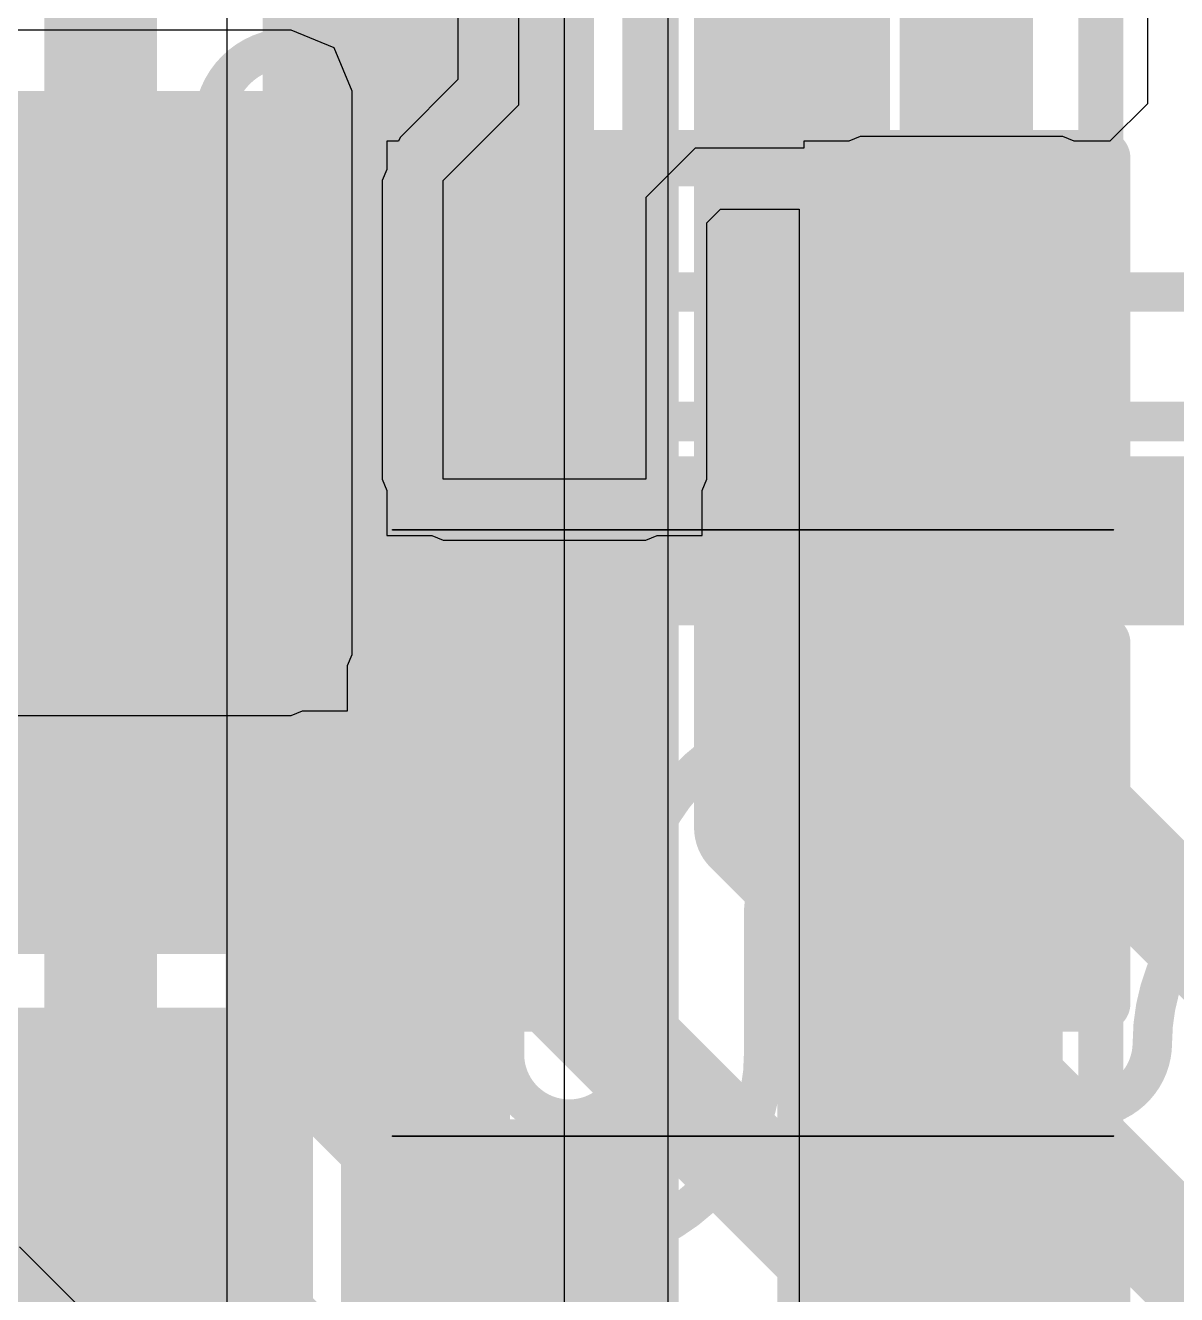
# Model space of a CAD drawing. Header units: inches. Extents: x -6 to 284, y -12 to 154.
# Drawn here: x 36.464 to 39.06, y 8.132 to 10.993 of the extents above; entities that cross this region are included whole.
import ezdxf

# ---------------------------------------------------------------- set-up
doc = ezdxf.new("R2010")
doc.units = ezdxf.units.IN
for name, color, linetype in [('Bottom Layer', 5, 'Continuous'), ('Bottom Overlay', 54, 'Continuous'), ('Bottom Paste', 16, 'Continuous'), ('Bottom Solder', 6, 'Continuous'), ('PWR-1', 156, 'Continuous'), ('PWR-2', 130, 'Continuous'), ('Signal L1', 76, 'Continuous'), ('Signal L2', 6, 'Continuous'), ('Top Layer', 1, 'Continuous'), ('Top Overlay', 2, 'Continuous'), ('Top Paste', 8, 'Continuous'), ('Top Solder', 216, 'Continuous')]:
    doc.layers.add(name, color=color, linetype=linetype)

# ---------------------------------------------------------------- blocks, each defined once
blk = doc.blocks.new('R___0402_B_227')
at = {"layer": 'Bottom Layer'}
for points in [[(-0.2413, 0.3175), (-0.2413, -0.3175), (-0.6985, -0.3175), (-0.6985, 0.3175)], [(0.6985, 0.3175), (0.6985, -0.3175), (0.2413, -0.3175), (0.2413, 0.3175)]]:
    blk.add_hatch(color=5, dxfattribs=at).paths.add_polyline_path(points)
at = {"layer": 'Bottom Paste'}
for points in [[(-0.2413, 0.3175), (-0.2413, -0.3175), (-0.6985, -0.3175), (-0.6985, 0.3175)], [(0.6985, 0.3175), (0.6985, -0.3175), (0.2413, -0.3175), (0.2413, 0.3175)]]:
    blk.add_hatch(color=16, dxfattribs=at).paths.add_polyline_path(points)
at = {"layer": 'Bottom Solder'}
for points in [[(-0.1863, 0.3725), (-0.1863, -0.3725), (-0.7535, -0.3725), (-0.7535, 0.3725)], [(0.7535, 0.3725), (0.7535, -0.3725), (0.1863, -0.3725), (0.1863, 0.3725)]]:
    blk.add_hatch(color=6, dxfattribs=at).paths.add_polyline_path(points)
at = {"layer": 'Bottom Overlay'}
for points in [[(-0.7874, -0.4064, 0.127, 0.127, 0), (-0.7874, 0.4064, 0.127, 0.127, 0)], [(-0.7874, 0.4064, 0.127, 0.127, 0), (0.7874, 0.4064, 0.127, 0.127, 0)], [(0.7874, -0.4064, 0.127, 0.127, 0), (0.7874, 0.4064, 0.127, 0.127, 0)], [(-0.8128, 0.4318, 0.00323, 0.00323, 0), (0.8128, 0.4318, 0.00323, 0.00323, 0)], [(-0.7874, -0.4064, 0.127, 0.127, 0), (0.7874, -0.4064, 0.127, 0.127, 0)]]:
    blk.add_lwpolyline(points, format="xyseb", dxfattribs=at)
for points in [[(-0.8191, 0.4064, 0.0635, 0.0635, 1), (-0.7556, 0.4064, 0.0635, 0.0635, 1)], [(-0.8191, 0.4064, 0.0635, 0.0635, 1), (-0.7556, 0.4064, 0.0635, 0.0635, 1)], [(0.7556, 0.4064, 0.0635, 0.0635, 1), (0.8191, 0.4064, 0.0635, 0.0635, 1)], [(0.7556, 0.4064, 0.0635, 0.0635, 1), (0.8191, 0.4064, 0.0635, 0.0635, 1)], [(-0.8136, 0.4318, 0.00161, 0.00161, 1), (-0.812, 0.4318, 0.00161, 0.00161, 1)], [(0.812, 0.4318, 0.00161, 0.00161, 1), (0.8136, 0.4318, 0.00161, 0.00161, 1)], [(-0.8191, -0.4064, 0.0635, 0.0635, 1), (-0.7556, -0.4064, 0.0635, 0.0635, 1)], [(-0.8191, -0.4064, 0.0635, 0.0635, 1), (-0.7556, -0.4064, 0.0635, 0.0635, 1)], [(0.7556, -0.4064, 0.0635, 0.0635, 1), (0.8191, -0.4064, 0.0635, 0.0635, 1)], [(0.7556, -0.4064, 0.0635, 0.0635, 1), (0.8191, -0.4064, 0.0635, 0.0635, 1)]]:
    blk.add_lwpolyline(points, format="xyseb", close=True, dxfattribs=at)
blk = doc.blocks.new('R___0402_B_230')
at = {"layer": 'Bottom Layer'}
for points in [[(-0.2413, 0.3175), (-0.2413, -0.3175), (-0.6985, -0.3175), (-0.6985, 0.3175)], [(0.6985, 0.3175), (0.6985, -0.3175), (0.2413, -0.3175), (0.2413, 0.3175)]]:
    blk.add_hatch(color=5, dxfattribs=at).paths.add_polyline_path(points)
at = {"layer": 'Bottom Paste'}
for points in [[(-0.2413, 0.3175), (-0.2413, -0.3175), (-0.6985, -0.3175), (-0.6985, 0.3175)], [(0.6985, 0.3175), (0.6985, -0.3175), (0.2413, -0.3175), (0.2413, 0.3175)]]:
    blk.add_hatch(color=16, dxfattribs=at).paths.add_polyline_path(points)
at = {"layer": 'Bottom Solder'}
for points in [[(-0.1863, 0.3725), (-0.1863, -0.3725), (-0.7535, -0.3725), (-0.7535, 0.3725)], [(0.7535, 0.3725), (0.7535, -0.3725), (0.1863, -0.3725), (0.1863, 0.3725)]]:
    blk.add_hatch(color=6, dxfattribs=at).paths.add_polyline_path(points)
at = {"layer": 'Bottom Overlay'}
for points in [[(-0.7874, 0.4064, 0.127, 0.127, 0), (-0.7874, -0.4064, 0.127, 0.127, 0)], [(0.7874, 0.4064, 0.127, 0.127, 0), (-0.7874, 0.4064, 0.127, 0.127, 0)], [(0.7874, 0.4064, 0.127, 0.127, 0), (0.7874, -0.4064, 0.127, 0.127, 0)], [(0.8128, 0.4318, 0.00323, 0.00323, 0), (-0.8128, 0.4318, 0.00323, 0.00323, 0)], [(0.7874, -0.4064, 0.127, 0.127, 0), (-0.7874, -0.4064, 0.127, 0.127, 0)]]:
    blk.add_lwpolyline(points, format="xyseb", dxfattribs=at)
for points in [[(-0.8191, 0.4064, 0.0635, 0.0635, 1), (-0.7556, 0.4064, 0.0635, 0.0635, 1)], [(-0.8191, 0.4064, 0.0635, 0.0635, 1), (-0.7556, 0.4064, 0.0635, 0.0635, 1)], [(0.7556, 0.4064, 0.0635, 0.0635, 1), (0.8191, 0.4064, 0.0635, 0.0635, 1)], [(0.7556, 0.4064, 0.0635, 0.0635, 1), (0.8191, 0.4064, 0.0635, 0.0635, 1)], [(-0.8136, 0.4318, 0.00161, 0.00161, 1), (-0.812, 0.4318, 0.00161, 0.00161, 1)], [(0.812, 0.4318, 0.00161, 0.00161, 1), (0.8136, 0.4318, 0.00161, 0.00161, 1)], [(-0.8191, -0.4064, 0.0635, 0.0635, 1), (-0.7556, -0.4064, 0.0635, 0.0635, 1)], [(-0.8191, -0.4064, 0.0635, 0.0635, 1), (-0.7556, -0.4064, 0.0635, 0.0635, 1)], [(0.7556, -0.4064, 0.0635, 0.0635, 1), (0.8191, -0.4064, 0.0635, 0.0635, 1)], [(0.7556, -0.4064, 0.0635, 0.0635, 1), (0.8191, -0.4064, 0.0635, 0.0635, 1)]]:
    blk.add_lwpolyline(points, format="xyseb", close=True, dxfattribs=at)
blk = doc.blocks.new('I________1008_240')
at = {"layer": 'Top Layer'}
for points in [[(-1.25, 1), (-0.4, 1), (-0.4, -1), (-1.25, -1)], [(0.4, 1), (1.25, 1), (1.25, -1), (0.4, -1)]]:
    blk.add_hatch(color=1, dxfattribs=at).paths.add_polyline_path(points)
at = {"layer": 'Top Paste'}
for points in [[(-1.25, 1), (-0.4, 1), (-0.4, -1), (-1.25, -1)], [(0.4, 1), (1.25, 1), (1.25, -1), (0.4, -1)]]:
    blk.add_hatch(color=8, dxfattribs=at).paths.add_polyline_path(points)
at = {"layer": 'Top Solder'}
for points in [[(-1.3516, 1.1016), (-0.2984, 1.1016), (-0.2984, -1.1016), (-1.3516, -1.1016)], [(0.2984, 1.1016), (1.3516, 1.1016), (1.3516, -1.1016), (0.2984, -1.1016)]]:
    blk.add_hatch(color=216, dxfattribs=at).paths.add_polyline_path(points)
at = {"layer": 'Top Overlay'}
for points in [[(0.2286, 1.0668, 0.127, 0.127, 0), (-0.2286, 1.0668, 0.127, 0.127, 0)], [(0.2286, -1.0668, 0.127, 0.127, 0), (-0.2286, -1.0668, 0.127, 0.127, 0)]]:
    blk.add_lwpolyline(points, format="xyseb", dxfattribs=at)
for points in [[(-0.2604, 1.0668, 0.0635, 0.0635, 1), (-0.1968, 1.0668, 0.0635, 0.0635, 1)], [(0.1968, 1.0668, 0.0635, 0.0635, 1), (0.2604, 1.0668, 0.0635, 0.0635, 1)], [(-0.2604, -1.0668, 0.0635, 0.0635, 1), (-0.1968, -1.0668, 0.0635, 0.0635, 1)], [(0.1968, -1.0668, 0.0635, 0.0635, 1), (0.2604, -1.0668, 0.0635, 0.0635, 1)]]:
    blk.add_lwpolyline(points, format="xyseb", close=True, dxfattribs=at)
blk = doc.blocks.new('C___0603_B_430')
at = {"layer": 'Bottom Layer'}
for points in [[(-1.143, -0.4445), (-1.143, 0.4445), (-0.381, 0.4445), (-0.381, -0.4445)], [(0.381, -0.4445), (0.381, 0.4445), (1.143, 0.4445), (1.143, -0.4445)]]:
    blk.add_hatch(color=5, dxfattribs=at).paths.add_polyline_path(points)
at = {"layer": 'Bottom Paste'}
for points in [[(-1.143, -0.4445), (-1.143, 0.4445), (-0.381, 0.4445), (-0.381, -0.4445)], [(0.381, -0.4445), (0.381, 0.4445), (1.143, 0.4445), (1.143, -0.4445)]]:
    blk.add_hatch(color=16, dxfattribs=at).paths.add_polyline_path(points)
at = {"layer": 'Bottom Solder'}
for points in [[(-1.203, -0.5045), (-1.203, 0.5045), (-0.321, 0.5045), (-0.321, -0.5045)], [(0.321, -0.5045), (0.321, 0.5045), (1.203, 0.5045), (1.203, -0.5045)]]:
    blk.add_hatch(color=6, dxfattribs=at).paths.add_polyline_path(points)
at = {"layer": 'Bottom Overlay'}
for points in [[(-1.2446, 0.5334, 0.127, 0.127, 0), (-1.2446, -0.5334, 0.127, 0.127, 0)], [(-0.4572, 0.5334, 0.127, 0.127, 0), (-1.2446, 0.5334, 0.127, 0.127, 0)], [(1.2446, 0.5334, 0.127, 0.127, 0), (0.4572, 0.5334, 0.127, 0.127, 0)], [(1.2446, 0.5334, 0.127, 0.127, 0), (1.2446, -0.5334, 0.127, 0.127, 0)], [(-0.4572, -0.5334, 0.127, 0.127, 0), (-1.2446, -0.5334, 0.127, 0.127, 0)], [(1.2446, -0.5334, 0.127, 0.127, 0), (0.4572, -0.5334, 0.127, 0.127, 0)]]:
    blk.add_lwpolyline(points, format="xyseb", dxfattribs=at)
for points in [[(-1.2764, 0.5334, 0.0635, 0.0635, 1), (-1.2128, 0.5334, 0.0635, 0.0635, 1)], [(-1.2764, 0.5334, 0.0635, 0.0635, 1), (-1.2128, 0.5334, 0.0635, 0.0635, 1)], [(-0.4889, 0.5334, 0.0635, 0.0635, 1), (-0.4254, 0.5334, 0.0635, 0.0635, 1)], [(0.4254, 0.5334, 0.0635, 0.0635, 1), (0.4889, 0.5334, 0.0635, 0.0635, 1)], [(1.2128, 0.5334, 0.0635, 0.0635, 1), (1.2764, 0.5334, 0.0635, 0.0635, 1)], [(1.2128, 0.5334, 0.0635, 0.0635, 1), (1.2764, 0.5334, 0.0635, 0.0635, 1)], [(-1.2764, -0.5334, 0.0635, 0.0635, 1), (-1.2128, -0.5334, 0.0635, 0.0635, 1)], [(-1.2764, -0.5334, 0.0635, 0.0635, 1), (-1.2128, -0.5334, 0.0635, 0.0635, 1)], [(-0.4889, -0.5334, 0.0635, 0.0635, 1), (-0.4254, -0.5334, 0.0635, 0.0635, 1)], [(0.4254, -0.5334, 0.0635, 0.0635, 1), (0.4889, -0.5334, 0.0635, 0.0635, 1)], [(1.2128, -0.5334, 0.0635, 0.0635, 1), (1.2764, -0.5334, 0.0635, 0.0635, 1)], [(1.2128, -0.5334, 0.0635, 0.0635, 1), (1.2764, -0.5334, 0.0635, 0.0635, 1)]]:
    blk.add_lwpolyline(points, format="xyseb", close=True, dxfattribs=at)
blk = doc.blocks.new('C___0402_B_461')
at = {"layer": 'Bottom Layer'}
for points in [[(-0.2413, 0.3175), (-0.2413, -0.3175), (-0.6985, -0.3175), (-0.6985, 0.3175)], [(0.6985, 0.3175), (0.6985, -0.3175), (0.2413, -0.3175), (0.2413, 0.3175)]]:
    blk.add_hatch(color=5, dxfattribs=at).paths.add_polyline_path(points)
at = {"layer": 'Bottom Paste'}
for points in [[(-0.2413, 0.3175), (-0.2413, -0.3175), (-0.6985, -0.3175), (-0.6985, 0.3175)], [(0.6985, 0.3175), (0.6985, -0.3175), (0.2413, -0.3175), (0.2413, 0.3175)]]:
    blk.add_hatch(color=16, dxfattribs=at).paths.add_polyline_path(points)
at = {"layer": 'Bottom Solder'}
for points in [[(-0.1813, 0.3775), (-0.1813, -0.3775), (-0.7585, -0.3775), (-0.7585, 0.3775)], [(0.7585, 0.3775), (0.7585, -0.3775), (0.1813, -0.3775), (0.1813, 0.3775)]]:
    blk.add_hatch(color=6, dxfattribs=at).paths.add_polyline_path(points)
at = {"layer": 'Bottom Overlay'}
for points in [[(-0.7874, 0.4064, 0.127, 0.127, 0), (-0.2794, 0.4064, 0.127, 0.127, 0)], [(-0.7874, -0.4064, 0.127, 0.127, 0), (-0.7874, 0.4064, 0.127, 0.127, 0)], [(0.2794, 0.4064, 0.127, 0.127, 0), (0.7874, 0.4064, 0.127, 0.127, 0)], [(0.7874, -0.4064, 0.127, 0.127, 0), (0.7874, 0.4064, 0.127, 0.127, 0)], [(-0.7874, -0.4064, 0.127, 0.127, 0), (-0.2794, -0.4064, 0.127, 0.127, 0)], [(0.2794, -0.4064, 0.127, 0.127, 0), (0.7874, -0.4064, 0.127, 0.127, 0)]]:
    blk.add_lwpolyline(points, format="xyseb", dxfattribs=at)
for points in [[(-0.8191, 0.4064, 0.0635, 0.0635, 1), (-0.7556, 0.4064, 0.0635, 0.0635, 1)], [(-0.8191, 0.4064, 0.0635, 0.0635, 1), (-0.7556, 0.4064, 0.0635, 0.0635, 1)], [(-0.3111, 0.4064, 0.0635, 0.0635, 1), (-0.2477, 0.4064, 0.0635, 0.0635, 1)], [(0.2477, 0.4064, 0.0635, 0.0635, 1), (0.3111, 0.4064, 0.0635, 0.0635, 1)], [(0.7556, 0.4064, 0.0635, 0.0635, 1), (0.8191, 0.4064, 0.0635, 0.0635, 1)], [(0.7556, 0.4064, 0.0635, 0.0635, 1), (0.8191, 0.4064, 0.0635, 0.0635, 1)], [(-0.8191, -0.4064, 0.0635, 0.0635, 1), (-0.7556, -0.4064, 0.0635, 0.0635, 1)], [(-0.8191, -0.4064, 0.0635, 0.0635, 1), (-0.7556, -0.4064, 0.0635, 0.0635, 1)], [(-0.3111, -0.4064, 0.0635, 0.0635, 1), (-0.2477, -0.4064, 0.0635, 0.0635, 1)], [(0.2477, -0.4064, 0.0635, 0.0635, 1), (0.3111, -0.4064, 0.0635, 0.0635, 1)], [(0.7556, -0.4064, 0.0635, 0.0635, 1), (0.8191, -0.4064, 0.0635, 0.0635, 1)], [(0.7556, -0.4064, 0.0635, 0.0635, 1), (0.8191, -0.4064, 0.0635, 0.0635, 1)]]:
    blk.add_lwpolyline(points, format="xyseb", close=True, dxfattribs=at)
blk = doc.blocks.new('C___0603_B_467')
at = {"layer": 'Bottom Layer'}
for points in [[(-1.143, -0.4445), (-1.143, 0.4445), (-0.381, 0.4445), (-0.381, -0.4445)], [(0.381, -0.4445), (0.381, 0.4445), (1.143, 0.4445), (1.143, -0.4445)]]:
    blk.add_hatch(color=5, dxfattribs=at).paths.add_polyline_path(points)
at = {"layer": 'Bottom Paste'}
for points in [[(-1.143, -0.4445), (-1.143, 0.4445), (-0.381, 0.4445), (-0.381, -0.4445)], [(0.381, -0.4445), (0.381, 0.4445), (1.143, 0.4445), (1.143, -0.4445)]]:
    blk.add_hatch(color=16, dxfattribs=at).paths.add_polyline_path(points)
at = {"layer": 'Bottom Solder'}
for points in [[(-1.203, -0.5045), (-1.203, 0.5045), (-0.321, 0.5045), (-0.321, -0.5045)], [(0.321, -0.5045), (0.321, 0.5045), (1.203, 0.5045), (1.203, -0.5045)]]:
    blk.add_hatch(color=6, dxfattribs=at).paths.add_polyline_path(points)
at = {"layer": 'Bottom Overlay'}
for points in [[(-1.2446, 0.5334, 0.127, 0.127, 0), (-1.2446, -0.5334, 0.127, 0.127, 0)], [(-0.4572, 0.5334, 0.127, 0.127, 0), (-1.2446, 0.5334, 0.127, 0.127, 0)], [(1.2446, 0.5334, 0.127, 0.127, 0), (0.4572, 0.5334, 0.127, 0.127, 0)], [(1.2446, 0.5334, 0.127, 0.127, 0), (1.2446, -0.5334, 0.127, 0.127, 0)], [(-0.4572, -0.5334, 0.127, 0.127, 0), (-1.2446, -0.5334, 0.127, 0.127, 0)], [(1.2446, -0.5334, 0.127, 0.127, 0), (0.4572, -0.5334, 0.127, 0.127, 0)]]:
    blk.add_lwpolyline(points, format="xyseb", dxfattribs=at)
for points in [[(-1.2764, 0.5334, 0.0635, 0.0635, 1), (-1.2128, 0.5334, 0.0635, 0.0635, 1)], [(-1.2764, 0.5334, 0.0635, 0.0635, 1), (-1.2128, 0.5334, 0.0635, 0.0635, 1)], [(-0.4889, 0.5334, 0.0635, 0.0635, 1), (-0.4254, 0.5334, 0.0635, 0.0635, 1)], [(0.4254, 0.5334, 0.0635, 0.0635, 1), (0.4889, 0.5334, 0.0635, 0.0635, 1)], [(1.2128, 0.5334, 0.0635, 0.0635, 1), (1.2764, 0.5334, 0.0635, 0.0635, 1)], [(1.2128, 0.5334, 0.0635, 0.0635, 1), (1.2764, 0.5334, 0.0635, 0.0635, 1)], [(-1.2764, -0.5334, 0.0635, 0.0635, 1), (-1.2128, -0.5334, 0.0635, 0.0635, 1)], [(-1.2764, -0.5334, 0.0635, 0.0635, 1), (-1.2128, -0.5334, 0.0635, 0.0635, 1)], [(-0.4889, -0.5334, 0.0635, 0.0635, 1), (-0.4254, -0.5334, 0.0635, 0.0635, 1)], [(0.4254, -0.5334, 0.0635, 0.0635, 1), (0.4889, -0.5334, 0.0635, 0.0635, 1)], [(1.2128, -0.5334, 0.0635, 0.0635, 1), (1.2764, -0.5334, 0.0635, 0.0635, 1)], [(1.2128, -0.5334, 0.0635, 0.0635, 1), (1.2764, -0.5334, 0.0635, 0.0635, 1)]]:
    blk.add_lwpolyline(points, format="xyseb", close=True, dxfattribs=at)

msp = doc.modelspace()

# ---------------------------------------------------------------- hatches: boundary and pattern name
at = {"layer": 'Bottom Layer'}
msp.add_hatch(color=5, dxfattribs=at).paths.add_polyline_path([(38.346, 7.7396), (38.8032, 7.7396), (38.8032, 10.6052), (38.346, 10.6052)])
at = {"layer": 'Top Layer'}
msp.add_hatch(color=1, dxfattribs=at).paths.add_polyline_path([(35.0637, 9.5751), (37.0637, 9.5751), (37.0637, 10.8451), (35.0637, 10.8451)])

# ---------------------------------------------------------------- linework, layer by layer
at = {"layer": 'Bottom Layer'}
for p, q in [((38.9937, 13.4993), (38.9937, 10.8164)), ((37.4397, 11.1767), (37.4397, 10.8711)), ((37.5771, 10.8141), (37.5771, 11.1767)), ((37.4397, 10.8711), (37.309, 10.7404)), ((37.4062, 10.6432), (37.5771, 10.8141)), ((38.9937, 10.8164), (38.9094, 10.7322)), ((37.3056, 10.7322), (37.2792, 10.7322)), ((37.2792, 10.7322), (37.2792, 10.6685)), ((37.309, 10.7404), (37.3056, 10.7322)), ((38.3207, 10.7322), (38.219, 10.7322)), ((38.219, 10.7322), (38.219, 10.7164)), ((38.346, 10.7427), (38.3207, 10.7322)), ((38.8032, 10.7427), (38.346, 10.7427)), ((38.8284, 10.7322), (38.8032, 10.7427)), ((38.9094, 10.7322), (38.8284, 10.7322)), ((37.9745, 10.7164), (37.8634, 10.6052)), ((38.219, 10.7164), (37.9745, 10.7164)), ((37.2792, 10.6685), (37.2687, 10.6432)), ((37.2687, 10.6432), (37.2687, 10.6432)), ((37.2687, 10.6432), (37.2687, 9.9702)), ((37.4062, 9.9702), (37.4062, 10.6432)), ((37.8634, 10.6052), (37.8634, 9.9702)), ((38.0008, 10.5483), (38.0315, 10.5789)), ((38.0315, 10.5789), (38.2085, 10.5789)), ((38.2085, 10.5789), (38.2085, 7.7396)), ((38.0008, 9.9702), (38.0008, 10.5483)), ((37.2687, 9.9702), (37.2792, 9.9449)), ((37.8634, 9.9702), (37.4062, 9.9702)), ((37.9904, 9.9449), (38.0008, 9.9702)), ((37.2792, 9.9449), (37.2792, 9.8432)), ((37.9904, 9.8432), (37.9904, 9.9449)), ((37.2792, 9.8432), (37.3809, 9.8432)), ((37.3809, 9.8432), (37.4062, 9.8327)), ((37.4062, 9.8327), (37.8634, 9.8327)), ((37.8634, 9.8327), (37.8886, 9.8432)), ((37.8886, 9.8432), (37.9904, 9.8432))]:
    msp.add_line(p, q, dxfattribs=at)
at = {"layer": 'PWR-1'}
for p, q in [((36.9189, 15.291), (36.9189, 4.916)), ((37.9134, 4.4935), (37.9134, 12.7726))]:
    msp.add_line(p, q, dxfattribs=at)
msp.add_lwpolyline([(37.3662, 4.6888, 0.381, 0.381, 0), (37.3662, 13.4522, 0.381, 0.381, 0)], format="xyseb", dxfattribs=at)
at = {"layer": 'PWR-2'}
msp.add_line((36.4512, 8.2393), (40.8597, 3.8309), dxfattribs=at)
for points in [[(38.0988, 9.1845, 0.254, 0.254, 0), (38.0988, 17.8651, 0.254, 0.254, 0)], [(37.6191, 8.8908, 0.254, 0.254, 0), (37.6191, 17.808, 0.254, 0.254, 0)], [(38.5626, 9.4898, 0.254, 0.254, 0), (38.5626, 17.6132, 0.254, 0.254, 0)], [(37.1267, 8.654, 0.254, 0.254, 0), (37.1267, 17.5408, 0.254, 0.254, 0)], [(36.6344, 8.4224, 0.254, 0.254, 0), (36.6344, 16.2754, 0.254, 0.254, 0)], [(38.5626, 9.4898, 0.254, 0.254, 0), (41.1431, 6.9093, 0.254, 0.254, 0)], [(38.0988, 9.1845, 0.254, 0.254, 0), (42.7521, 4.5312, 0.254, 0.254, 0)], [(37.6191, 8.8908, 0.254, 0.254, 0), (42.2874, 4.2225, 0.254, 0.254, 0)], [(37.1267, 8.654, 0.254, 0.254, 0), (41.7278, 4.0529, 0.254, 0.254, 0)], [(36.6344, 8.4224, 0.254, 0.254, 0), (41.1187, 3.9381, 0.254, 0.254, 0)]]:
    msp.add_lwpolyline(points, format="xyseb", dxfattribs=at)
for points in [[(38.4991, 9.4898, 0.127, 0.127, 1), (38.6261, 9.4898, 0.127, 0.127, 1)], [(38.4991, 9.4898, 0.127, 0.127, 1), (38.6261, 9.4898, 0.127, 0.127, 1)], [(38.0353, 9.1845, 0.127, 0.127, 1), (38.1623, 9.1845, 0.127, 0.127, 1)], [(38.0353, 9.1845, 0.127, 0.127, 1), (38.1623, 9.1845, 0.127, 0.127, 1)], [(37.5556, 8.8908, 0.127, 0.127, 1), (37.6826, 8.8908, 0.127, 0.127, 1)], [(37.5556, 8.8908, 0.127, 0.127, 1), (37.6826, 8.8908, 0.127, 0.127, 1)], [(37.0632, 8.654, 0.127, 0.127, 1), (37.1902, 8.654, 0.127, 0.127, 1)], [(37.0632, 8.654, 0.127, 0.127, 1), (37.1902, 8.654, 0.127, 0.127, 1)], [(36.5709, 8.4224, 0.127, 0.127, 1), (36.6979, 8.4224, 0.127, 0.127, 1)], [(36.5709, 8.4224, 0.127, 0.127, 1), (36.6979, 8.4224, 0.127, 0.127, 1)]]:
    msp.add_lwpolyline(points, format="xyseb", close=True, dxfattribs=at)
at = {"layer": 'Signal L1'}
for points in [[(36.5964, 10.7711, 0.0889, 0.0889, -1), (37.5235, 10.7711, 0.0889, 0.0889, 0)], [(36.8885, 10.7711, 0.0889, 0.0889, -1), (37.2314, 10.7711, 0.0889, 0.0889, 0)], [(36.5964, 10.527, 0.0889, 0.0889, 0), (36.5964, 10.7711, 0.0889, 0.0889, 0)], [(36.8885, 10.527, 0.0889, 0.0889, 0), (36.8885, 10.7711, 0.0889, 0.0889, 0)], [(37.2314, 10.5638, 0.0889, 0.0889, 0), (37.2314, 10.7711, 0.0889, 0.0889, 0)], [(37.5235, 10.5638, 0.0889, 0.0889, 0), (37.5235, 10.7711, 0.0889, 0.0889, 0)], [(37.695, 10.1002, 0.0889, 0.0889, -0.414214), (37.2314, 10.5638, 0.0889, 0.0889, 0)], [(37.695, 10.3923, 0.0889, 0.0889, -0.414214), (37.5235, 10.5638, 0.0889, 0.0889, 0)], [(36.8885, 10.527, 0.0889, 0.0889, -1), (35.9614, 10.527, 0.0889, 0.0889, 0)], [(36.5964, 10.527, 0.0889, 0.0889, -1), (36.2535, 10.527, 0.0889, 0.0889, 0)], [(37.695, 10.3923, 0.0889, 0.0889, 0), (40.0171, 10.3923, 0.0889, 0.0889, 0)], [(37.695, 10.1002, 0.0889, 0.0889, 0), (40.1381, 10.1002, 0.0889, 0.0889, 0)], [(36.6682, 9.0052, 0.0889, 0.0889, -0.414214), (37.1064, 9.4433, 0.0889, 0.0889, 0)], [(37.1064, 9.4433, 0.0889, 0.0889, 0), (37.1064, 9.4433, 0.0889, 0.0889, 0)], [(37.1064, 9.4433, 0.0889, 0.0889, -0.414214), (37.5445, 9.0052, 0.0889, 0.0889, 0)], [(37.8366, 8.9913, 0.0889, 0.0889, -0.414214), (38.2748, 9.4294, 0.0889, 0.0889, 0)], [(38.2748, 9.4294, 0.0889, 0.0889, 0), (38.2748, 9.4294, 0.0889, 0.0889, 0)], [(38.2748, 9.4294, 0.0889, 0.0889, -0.414214), (38.7129, 8.9913, 0.0889, 0.0889, 0)], [(36.9603, 9.0052, 0.0889, 0.0889, -0.414214), (37.1064, 9.1512, 0.0889, 0.0889, 0)], [(37.1064, 9.1512, 0.0889, 0.0889, 0), (37.1064, 9.1512, 0.0889, 0.0889, 0)], [(37.1064, 9.1512, 0.0889, 0.0889, -0.414214), (37.2524, 9.0052, 0.0889, 0.0889, 0)], [(38.1287, 8.9913, 0.0889, 0.0889, -0.414214), (38.2748, 9.1373, 0.0889, 0.0889, 0)], [(38.2748, 9.1373, 0.0889, 0.0889, 0), (38.2748, 9.1373, 0.0889, 0.0889, 0)], [(38.2748, 9.1373, 0.0889, 0.0889, -0.414214), (38.4208, 8.9913, 0.0889, 0.0889, 0)], [(39.005, 8.6992, 0.0889, 0.0889, -0.414214), (39.4431, 9.1373, 0.0889, 0.0889, 0)], [(36.6682, 8.6425, 0.0889, 0.0889, 0), (36.6682, 9.0052, 0.0889, 0.0889, 0)], [(36.9603, 8.6425, 0.0889, 0.0889, 0), (36.9603, 9.0052, 0.0889, 0.0889, 0)], [(37.2524, 8.6732, 0.0889, 0.0889, 0), (37.2524, 9.0052, 0.0889, 0.0889, 0)], [(37.5445, 8.6732, 0.0889, 0.0889, 0), (37.5445, 9.0052, 0.0889, 0.0889, 0)], [(37.8366, 8.6732, 0.0889, 0.0889, 0), (37.8366, 8.9913, 0.0889, 0.0889, 0)], [(38.1287, 8.6732, 0.0889, 0.0889, 0), (38.1287, 8.9913, 0.0889, 0.0889, 0)], [(38.4208, 8.6991, 0.0889, 0.0889, 0), (38.4208, 8.9913, 0.0889, 0.0889, 0)], [(38.7129, 8.6991, 0.0889, 0.0889, 0), (38.7129, 8.9913, 0.0889, 0.0889, 0)], [(38.859, 8.261, 0.0889, 0.0889, -0.414214), (38.4208, 8.6991, 0.0889, 0.0889, 0)], [(38.859, 8.5531, 0.0889, 0.0889, -0.414214), (38.7129, 8.6991, 0.0889, 0.0889, 0)], [(39.2971, 8.6991, 0.0889, 0.0889, -0.414214), (38.859, 8.261, 0.0889, 0.0889, 0)], [(39.005, 8.6991, 0.0889, 0.0889, -0.414214), (38.859, 8.5531, 0.0889, 0.0889, 0)], [(39.005, 8.6991, 0.0889, 0.0889, 0), (39.005, 8.6992, 0.0889, 0.0889, 0)], [(37.6906, 8.2351, 0.0889, 0.0889, -0.414214), (37.2524, 8.6732, 0.0889, 0.0889, 0)], [(37.6906, 8.5272, 0.0889, 0.0889, -0.414214), (37.5445, 8.6732, 0.0889, 0.0889, 0)], [(38.1287, 8.6732, 0.0889, 0.0889, -0.414214), (37.6906, 8.2351, 0.0889, 0.0889, 0)], [(37.8366, 8.6732, 0.0889, 0.0889, -0.414214), (37.6906, 8.5272, 0.0889, 0.0889, 0)], [(36.5222, 8.2043, 0.0889, 0.0889, -0.414214), (36.084, 8.6425, 0.0889, 0.0889, 0)], [(36.5222, 8.4964, 0.0889, 0.0889, -0.414214), (36.3761, 8.6425, 0.0889, 0.0889, 0)], [(36.9603, 8.6425, 0.0889, 0.0889, -0.414214), (36.5222, 8.2043, 0.0889, 0.0889, 0)], [(36.6682, 8.6425, 0.0889, 0.0889, -0.414214), (36.5222, 8.4964, 0.0889, 0.0889, 0)], [(38.859, 8.5531, 0.0889, 0.0889, 0), (38.859, 8.5531, 0.0889, 0.0889, 0)], [(37.6906, 8.5272, 0.0889, 0.0889, 0), (37.6906, 8.5272, 0.0889, 0.0889, 0)], [(36.5222, 8.4964, 0.0889, 0.0889, 0), (36.5222, 8.4964, 0.0889, 0.0889, 0)], [(38.859, 8.261, 0.0889, 0.0889, 0), (38.859, 8.261, 0.0889, 0.0889, 0)], [(37.6906, 8.2351, 0.0889, 0.0889, 0), (37.6906, 8.2351, 0.0889, 0.0889, 0)], [(36.5222, 8.2043, 0.0889, 0.0889, 0), (36.5222, 8.2043, 0.0889, 0.0889, 0)]]:
    msp.add_lwpolyline(points, format="xyseb", dxfattribs=at)
for points in [[(36.5742, 10.7711, 0.0445, 0.0445, 1), (36.6186, 10.7711, 0.0445, 0.0445, 1)], [(36.5742, 10.7711, 0.0445, 0.0445, 1), (36.6186, 10.7711, 0.0445, 0.0445, 1)], [(36.8663, 10.7711, 0.0445, 0.0445, 1), (36.9107, 10.7711, 0.0445, 0.0445, 1)], [(36.8663, 10.7711, 0.0445, 0.0445, 1), (36.9107, 10.7711, 0.0445, 0.0445, 1)], [(37.2092, 10.7711, 0.0445, 0.0445, 1), (37.2536, 10.7711, 0.0445, 0.0445, 1)], [(37.2092, 10.7711, 0.0445, 0.0445, 1), (37.2536, 10.7711, 0.0445, 0.0445, 1)], [(37.5013, 10.7711, 0.0445, 0.0445, 1), (37.5457, 10.7711, 0.0445, 0.0445, 1)], [(37.5013, 10.7711, 0.0445, 0.0445, 1), (37.5457, 10.7711, 0.0445, 0.0445, 1)], [(37.2092, 10.5638, 0.0445, 0.0445, 1), (37.2536, 10.5638, 0.0445, 0.0445, 1)], [(37.2092, 10.5638, 0.0445, 0.0445, 1), (37.2536, 10.5638, 0.0445, 0.0445, 1)], [(37.5013, 10.5638, 0.0445, 0.0445, 1), (37.5457, 10.5638, 0.0445, 0.0445, 1)], [(37.5013, 10.5638, 0.0445, 0.0445, 1), (37.5457, 10.5638, 0.0445, 0.0445, 1)], [(36.5742, 10.527, 0.0445, 0.0445, 1), (36.6186, 10.527, 0.0445, 0.0445, 1)], [(36.5742, 10.527, 0.0445, 0.0445, 1), (36.6186, 10.527, 0.0445, 0.0445, 1)], [(36.8663, 10.527, 0.0445, 0.0445, 1), (36.9107, 10.527, 0.0445, 0.0445, 1)], [(36.8663, 10.527, 0.0445, 0.0445, 1), (36.9107, 10.527, 0.0445, 0.0445, 1)], [(37.6727, 10.3923, 0.0445, 0.0445, 1), (37.7172, 10.3923, 0.0445, 0.0445, 1)], [(37.6727, 10.3923, 0.0445, 0.0445, 1), (37.7172, 10.3923, 0.0445, 0.0445, 1)], [(37.6727, 10.1002, 0.0445, 0.0445, 1), (37.7172, 10.1002, 0.0445, 0.0445, 1)], [(37.6727, 10.1002, 0.0445, 0.0445, 1), (37.7172, 10.1002, 0.0445, 0.0445, 1)], [(37.0841, 9.4433, 0.0445, 0.0445, 1), (37.1286, 9.4433, 0.0445, 0.0445, 1)], [(37.0841, 9.4433, 0.0445, 0.0445, 1), (37.1286, 9.4433, 0.0445, 0.0445, 1)], [(37.0841, 9.4433, 0.0445, 0.0445, 1), (37.1286, 9.4433, 0.0445, 0.0445, 1)], [(37.0841, 9.4433, 0.0445, 0.0445, 1), (37.1286, 9.4433, 0.0445, 0.0445, 1)], [(38.2525, 9.4294, 0.0445, 0.0445, 1), (38.297, 9.4294, 0.0445, 0.0445, 1)], [(38.2525, 9.4294, 0.0445, 0.0445, 1), (38.297, 9.4294, 0.0445, 0.0445, 1)], [(38.2525, 9.4294, 0.0445, 0.0445, 1), (38.297, 9.4294, 0.0445, 0.0445, 1)], [(38.2525, 9.4294, 0.0445, 0.0445, 1), (38.297, 9.4294, 0.0445, 0.0445, 1)], [(37.0841, 9.1512, 0.0445, 0.0445, 1), (37.1286, 9.1512, 0.0445, 0.0445, 1)], [(37.0841, 9.1512, 0.0445, 0.0445, 1), (37.1286, 9.1512, 0.0445, 0.0445, 1)], [(37.0841, 9.1512, 0.0445, 0.0445, 1), (37.1286, 9.1512, 0.0445, 0.0445, 1)], [(37.0841, 9.1512, 0.0445, 0.0445, 1), (37.1286, 9.1512, 0.0445, 0.0445, 1)], [(38.2525, 9.1373, 0.0445, 0.0445, 1), (38.297, 9.1373, 0.0445, 0.0445, 1)], [(38.2525, 9.1373, 0.0445, 0.0445, 1), (38.297, 9.1373, 0.0445, 0.0445, 1)], [(38.2525, 9.1373, 0.0445, 0.0445, 1), (38.297, 9.1373, 0.0445, 0.0445, 1)], [(38.2525, 9.1373, 0.0445, 0.0445, 1), (38.297, 9.1373, 0.0445, 0.0445, 1)], [(36.646, 9.0052, 0.0445, 0.0445, 1), (36.6904, 9.0052, 0.0445, 0.0445, 1)], [(36.646, 9.0052, 0.0445, 0.0445, 1), (36.6904, 9.0052, 0.0445, 0.0445, 1)], [(36.9381, 9.0052, 0.0445, 0.0445, 1), (36.9825, 9.0052, 0.0445, 0.0445, 1)], [(36.9381, 9.0052, 0.0445, 0.0445, 1), (36.9825, 9.0052, 0.0445, 0.0445, 1)], [(37.2302, 9.0052, 0.0445, 0.0445, 1), (37.2746, 9.0052, 0.0445, 0.0445, 1)], [(37.2302, 9.0052, 0.0445, 0.0445, 1), (37.2746, 9.0052, 0.0445, 0.0445, 1)], [(37.5223, 9.0052, 0.0445, 0.0445, 1), (37.5667, 9.0052, 0.0445, 0.0445, 1)], [(37.5223, 9.0052, 0.0445, 0.0445, 1), (37.5667, 9.0052, 0.0445, 0.0445, 1)], [(37.8144, 8.9913, 0.0445, 0.0445, 1), (37.8588, 8.9913, 0.0445, 0.0445, 1)], [(37.8144, 8.9913, 0.0445, 0.0445, 1), (37.8588, 8.9913, 0.0445, 0.0445, 1)], [(38.1065, 8.9913, 0.0445, 0.0445, 1), (38.1509, 8.9913, 0.0445, 0.0445, 1)], [(38.1065, 8.9913, 0.0445, 0.0445, 1), (38.1509, 8.9913, 0.0445, 0.0445, 1)], [(38.3986, 8.9913, 0.0445, 0.0445, 1), (38.443, 8.9913, 0.0445, 0.0445, 1)], [(38.3986, 8.9913, 0.0445, 0.0445, 1), (38.443, 8.9913, 0.0445, 0.0445, 1)], [(38.6907, 8.9913, 0.0445, 0.0445, 1), (38.7351, 8.9913, 0.0445, 0.0445, 1)], [(38.6907, 8.9913, 0.0445, 0.0445, 1), (38.7351, 8.9913, 0.0445, 0.0445, 1)], [(38.3986, 8.6991, 0.0445, 0.0445, 1), (38.443, 8.6991, 0.0445, 0.0445, 1)], [(38.3986, 8.6991, 0.0445, 0.0445, 1), (38.443, 8.6991, 0.0445, 0.0445, 1)], [(38.6907, 8.6991, 0.0445, 0.0445, 1), (38.7351, 8.6991, 0.0445, 0.0445, 1)], [(38.6907, 8.6991, 0.0445, 0.0445, 1), (38.7351, 8.6991, 0.0445, 0.0445, 1)], [(38.9828, 8.6991, 0.0445, 0.0445, 1), (39.0272, 8.6991, 0.0445, 0.0445, 1)], [(38.9828, 8.6992, 0.0445, 0.0445, 1), (39.0272, 8.6992, 0.0445, 0.0445, 1)], [(38.9828, 8.6992, 0.0445, 0.0445, 1), (39.0272, 8.6992, 0.0445, 0.0445, 1)], [(38.9828, 8.6991, 0.0445, 0.0445, 1), (39.0272, 8.6991, 0.0445, 0.0445, 1)], [(37.2302, 8.6732, 0.0445, 0.0445, 1), (37.2746, 8.6732, 0.0445, 0.0445, 1)], [(37.2302, 8.6732, 0.0445, 0.0445, 1), (37.2746, 8.6732, 0.0445, 0.0445, 1)], [(37.5223, 8.6732, 0.0445, 0.0445, 1), (37.5667, 8.6732, 0.0445, 0.0445, 1)], [(37.5223, 8.6732, 0.0445, 0.0445, 1), (37.5667, 8.6732, 0.0445, 0.0445, 1)], [(37.8144, 8.6732, 0.0445, 0.0445, 1), (37.8588, 8.6732, 0.0445, 0.0445, 1)], [(37.8144, 8.6732, 0.0445, 0.0445, 1), (37.8588, 8.6732, 0.0445, 0.0445, 1)], [(38.1065, 8.6732, 0.0445, 0.0445, 1), (38.1509, 8.6732, 0.0445, 0.0445, 1)], [(38.1065, 8.6732, 0.0445, 0.0445, 1), (38.1509, 8.6732, 0.0445, 0.0445, 1)], [(36.646, 8.6425, 0.0445, 0.0445, 1), (36.6904, 8.6425, 0.0445, 0.0445, 1)], [(36.646, 8.6425, 0.0445, 0.0445, 1), (36.6904, 8.6425, 0.0445, 0.0445, 1)], [(36.9381, 8.6425, 0.0445, 0.0445, 1), (36.9825, 8.6425, 0.0445, 0.0445, 1)], [(36.9381, 8.6425, 0.0445, 0.0445, 1), (36.9825, 8.6425, 0.0445, 0.0445, 1)], [(38.8367, 8.5531, 0.0445, 0.0445, 1), (38.8812, 8.5531, 0.0445, 0.0445, 1)], [(38.8367, 8.5531, 0.0445, 0.0445, 1), (38.8812, 8.5531, 0.0445, 0.0445, 1)], [(38.8367, 8.5531, 0.0445, 0.0445, 1), (38.8812, 8.5531, 0.0445, 0.0445, 1)], [(38.8367, 8.5531, 0.0445, 0.0445, 1), (38.8812, 8.5531, 0.0445, 0.0445, 1)], [(37.6683, 8.5272, 0.0445, 0.0445, 1), (37.7128, 8.5272, 0.0445, 0.0445, 1)], [(37.6683, 8.5272, 0.0445, 0.0445, 1), (37.7128, 8.5272, 0.0445, 0.0445, 1)], [(37.6683, 8.5272, 0.0445, 0.0445, 1), (37.7128, 8.5272, 0.0445, 0.0445, 1)], [(37.6683, 8.5272, 0.0445, 0.0445, 1), (37.7128, 8.5272, 0.0445, 0.0445, 1)], [(36.4999, 8.4964, 0.0445, 0.0445, 1), (36.5444, 8.4964, 0.0445, 0.0445, 1)], [(36.4999, 8.4964, 0.0445, 0.0445, 1), (36.5444, 8.4964, 0.0445, 0.0445, 1)], [(36.4999, 8.4964, 0.0445, 0.0445, 1), (36.5444, 8.4964, 0.0445, 0.0445, 1)], [(36.4999, 8.4964, 0.0445, 0.0445, 1), (36.5444, 8.4964, 0.0445, 0.0445, 1)], [(38.8367, 8.261, 0.0445, 0.0445, 1), (38.8812, 8.261, 0.0445, 0.0445, 1)], [(38.8367, 8.261, 0.0445, 0.0445, 1), (38.8812, 8.261, 0.0445, 0.0445, 1)], [(38.8367, 8.261, 0.0445, 0.0445, 1), (38.8812, 8.261, 0.0445, 0.0445, 1)], [(38.8367, 8.261, 0.0445, 0.0445, 1), (38.8812, 8.261, 0.0445, 0.0445, 1)], [(37.6683, 8.2351, 0.0445, 0.0445, 1), (37.7128, 8.2351, 0.0445, 0.0445, 1)], [(37.6683, 8.2351, 0.0445, 0.0445, 1), (37.7128, 8.2351, 0.0445, 0.0445, 1)], [(37.6683, 8.2351, 0.0445, 0.0445, 1), (37.7128, 8.2351, 0.0445, 0.0445, 1)], [(37.6683, 8.2351, 0.0445, 0.0445, 1), (37.7128, 8.2351, 0.0445, 0.0445, 1)], [(36.4999, 8.2043, 0.0445, 0.0445, 1), (36.5444, 8.2043, 0.0445, 0.0445, 1)], [(36.4999, 8.2043, 0.0445, 0.0445, 1), (36.5444, 8.2043, 0.0445, 0.0445, 1)], [(36.4999, 8.2043, 0.0445, 0.0445, 1), (36.5444, 8.2043, 0.0445, 0.0445, 1)], [(36.4999, 8.2043, 0.0445, 0.0445, 1), (36.5444, 8.2043, 0.0445, 0.0445, 1)]]:
    msp.add_lwpolyline(points, format="xyseb", close=True, dxfattribs=at)
at = {"layer": 'Signal L2'}
msp.add_lwpolyline([(30.3329, 9.8309, 0.381, 0.381, 0), (40.1443, 9.8309, 0.381, 0.381, 0)], format="xyseb", dxfattribs=at)
at = {"layer": 'Top Layer'}
for p, q in [((37.6794, 18.687), (37.6794, 6.9718)), ((37.0637, 10.9825), (35.0637, 10.9825)), ((37.1609, 10.9423), (37.0637, 10.9825)), ((37.2012, 10.8451), (37.1609, 10.9423)), ((37.2012, 9.5751), (37.2012, 10.8451)), ((37.1907, 9.5498), (37.2012, 9.5751)), ((37.1907, 9.4481), (37.1907, 9.5498)), ((37.0637, 9.4376), (37.089, 9.4481)), ((37.089, 9.4481), (37.1907, 9.4481)), ((35.0637, 9.4376), (37.0637, 9.4376))]:
    msp.add_line(p, q, dxfattribs=at)
for points in [[(37.8737, 6.9718, 0.127, 0.127, 0), (37.8737, 18.8486, 0.127, 0.127, 0)], [(38.2867, 6.8518, 0.254, 0.254, 0), (38.2867, 17.2986, 0.254, 0.254, 0)], [(38.6855, 6.9869, 0.1016, 0.1016, 0), (38.6855, 13.8616, 0.1016, 0.1016, 0)], [(38.8887, 7.1604, 0.1016, 0.1016, 0), (38.8887, 13.7121, 0.1016, 0.1016, 0)]]:
    msp.add_lwpolyline(points, format="xyseb", dxfattribs=at)

# ---------------------------------------------------------------- block references
for name, p, rotation in [('I________1008_240', (36.0637, 10.8251), 270), ('R___0402_B_230', (38.1047, 10.2877), 180), ('C___0603_B_467', (35.8049, 9.4961), 180), ('C___0603_B_430', (35.8049, 8.1814), 180)]:
    msp.add_blockref(name, p, dxfattribs=dict(rotation=rotation))
for name, p in [('C___0402_B_461', (38.1047, 9.1946)), ('R___0402_B_227', (38.1047, 8.0571))]:
    msp.add_blockref(name, p)

doc.saveas('drawing.dxf')
